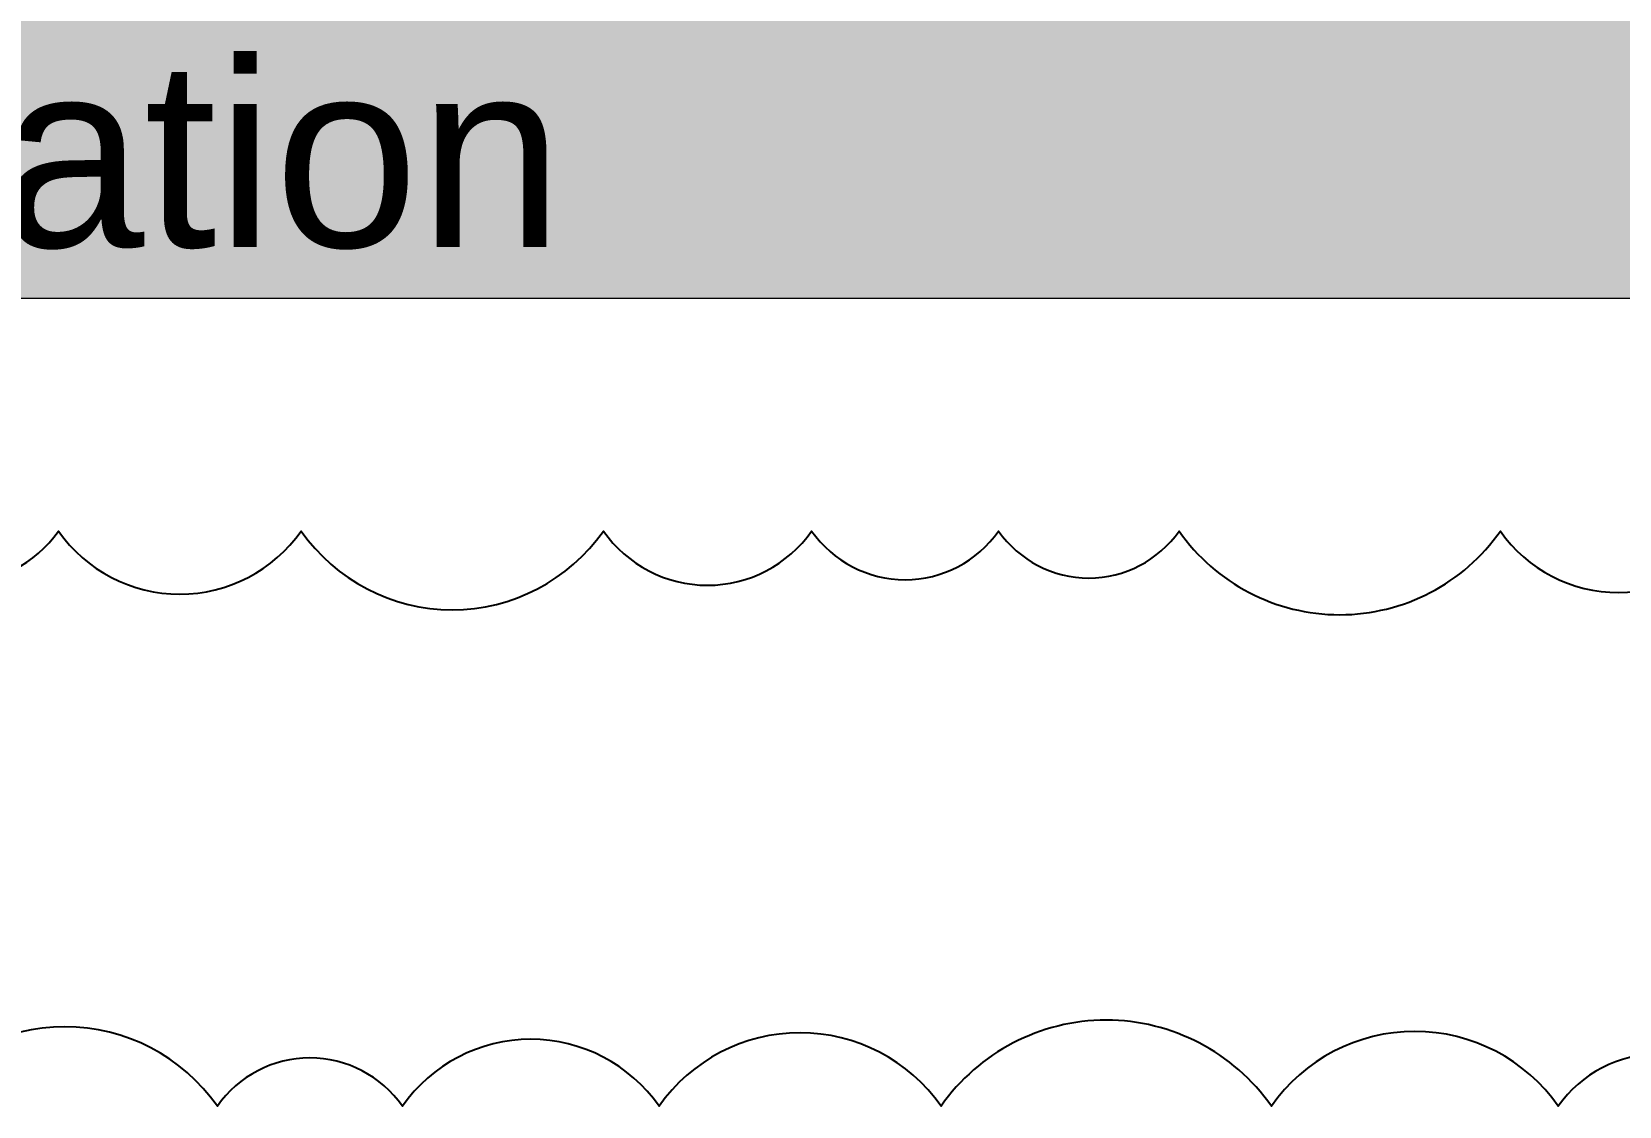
# Model space of a CAD drawing. Header units: inches. Extents: x 0.9 to 36.3, y 0.7 to 23.3.
# Drawn here: x 5.096 to 6.318, y 10.475 to 11.301 of the extents above; entities that cross this region are included whole.
import ezdxf

# ---------------------------------------------------------------- set-up
doc = ezdxf.new("R2010")
doc.units = ezdxf.units.IN
doc.linetypes.add('DASHED2', pattern=[0.375, 0.25, -0.125])
doc.layers.add('Clouds', color=250, linetype='Continuous')
doc.layers.add('PDF_Text', color=7, linetype='Continuous')
doc.layers.add('PDF_Geometry', color=7, linetype='Continuous', lineweight=9, true_color=0x777777)
doc.styles.get("Standard").update_dxf_attribs({"font": 'arial.ttf'})

msp = doc.modelspace()

# ---------------------------------------------------------------- hatches: boundary and pattern name
at = {"layer": 'PDF_Geometry', "linetype": 'DASHED2', "ltscale": 0.08, "transparency": 33554559}
h = msp.add_hatch(color=256, dxfattribs=at)
h.dxf.hatch_style = 1
h.paths.add_polyline_path([(6.6833339690795, 11.31600645046563), (2.83582044899245, 11.31600645046563), (2.853715273157727, 11.23603393031853, -0.0574622775176085), (2.983159488842627, 11.25044191385433, -0.1916160290956931), (3.376811756932224, 11.09631539787148), (6.6833339690795, 11.09631539787148)])
h.paths.add_polyline_path([(2.83582044899245, 11.31600645046563), (2.351412249099488, 11.31600645046563), (2.351412249099488, 11.09631539787148), (2.591689441998241, 11.09631539787148, -0.132885945219118), (2.853715273157727, 11.23603393031853)])
h.paths.add_polyline_path([(2.983159488842643, 11.25044191385433, 0.1918128923761628), (2.591689441998241, 11.09631539787148), (3.376811756932224, 11.09631539787148, 0.1916160290956894)])

# ---------------------------------------------------------------- linework, layer by layer
at = {"layer": 'Clouds', "linetype": 'Continuous'}
for points in [[(2.732372405132086, 10.91726101033395, 0.52056705), (2.940093588029514, 10.91726101033395, 0.52056705), (3.126093730449224, 10.91726101033395, 0.52056705), (3.335271663532306, 10.91726101033395, 0.52056705), (3.528925848128597, 10.91726101033395, 0.52056705), (3.756264328917195, 10.91726101033395, 0.52056705), (3.940413015095363, 10.91726101033395, 0.52056705), (4.089615973356215, 10.91726101033395, 0.52056705), (4.343383483351027, 10.91726101033395, 0.52056705), (4.499052296486193, 10.91726101033396, 0.52056705), (4.657907242010654, 10.91726101033396, 0.52056705), (4.813502810723078, 10.91726101033396, 0.52056705), (4.960960110241903, 10.91726101033396, 0.52056705), (5.11698293808699, 10.91726101033396, 0.52056705), (5.303662625984366, 10.91726101033396, 0.52056705), (5.536266566941224, 10.91726101033396, 0.52056705), (5.696505018228597, 10.91726101033396, 0.52056705), (5.840320442283286, 10.91726101033396, 0.52056705), (5.97919593693746, 10.91726101033396, 0.52056705), (6.226465038981182, 10.91726101033396, 0.52056705), (6.408387908534901, 10.91726101033396, 0.52056705)], [(6.425612653206359, 10.47493714993605, 0.52056705), (6.270997745931767, 10.47493714993605, 0.52056705), (6.050214640978615, 10.47493714993605, 0.52056705), (5.796064632331704, 10.47493714993605, 0.52056705), (5.57909837563035, 10.47493714993605, 0.52056705), (5.381594789705486, 10.47493714993605, 0.52056705), (5.239240184971044, 10.47493714993605, 0.52056705), (5.004422634793527, 10.47493714993605, 0.52056705), (4.853897207788716, 10.47493714993605, 0.52056705), (4.618920961361925, 10.47493714993605, 0.52056705), (4.364640740407919, 10.47493714993605, 0.52056705), (4.221700180291542, 10.47493714993605, 0.52056705), (4.078006830274758, 10.47493714993605, 0.52056705), (3.922830382425801, 10.47493714993605, 0.52056705), (3.751995904648361, 10.47493714993605, 0.52056705), (3.58580024031127, 10.47493714993605, 0.52056705), (3.377277437898276, 10.47493714993605, 0.52056705), (3.113825387563077, 10.47493714993605, 0.52056705), (2.962233847293901, 10.47493714993605, 0.52056705), (2.763086330991932, 10.47493714993605, 0.52056705), (2.5881745803485, 10.47493714993605, 0.52056705)]]:
    msp.add_lwpolyline(points, format="xyb", dxfattribs=at)
at = {"layer": 'PDF_Geometry', "linetype": 'ByBlock'}
msp.add_lwpolyline([(2.351448281605876, 11.09631539787148), (6.6833339690795, 11.09631539787148), (6.6833339690795, 11.31600645046563), (2.351448281605877, 11.31600645046563)], dxfattribs=at)

# ---------------------------------------------------------------- texts
at = {"layer": 'PDF_Text', "linetype": 'ByBlock', "insert": (3.240682779166419, 11.27879264861728), "char_height": 0.1431900536381488, "width": 2.717170563238086, "attachment_point": 1}
msp.add_mtext('\\pxqc;EV Charging Station', dxfattribs=at)

doc.saveas('drawing.dxf')
